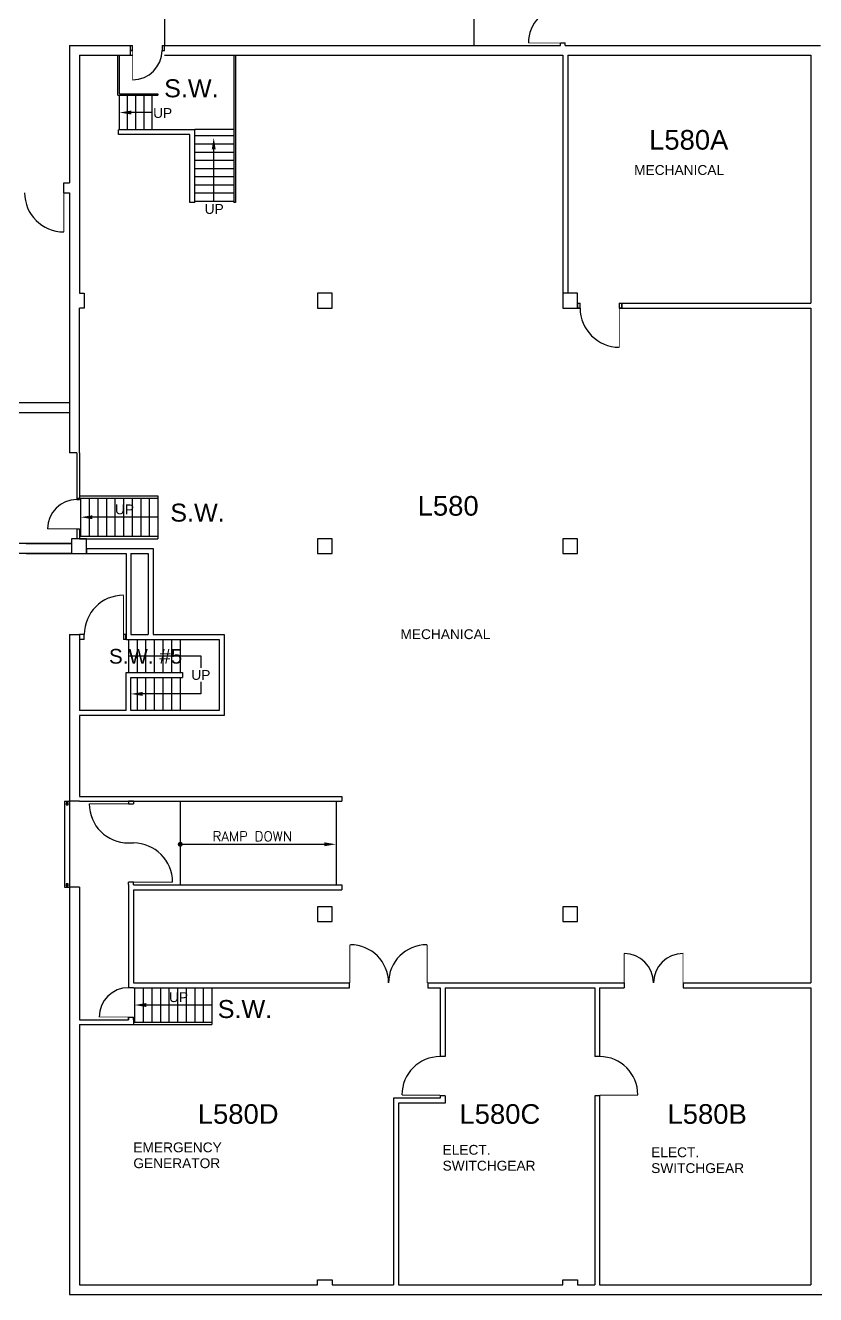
# Model space of a CAD drawing. Header units: inches. Extents: x -3235 to 3296, y 72 to 2924.
# Drawn here: x 214 to 1180, y 146 to 1698 of the extents above; entities that cross this region are included whole.
import ezdxf
from ezdxf.enums import TextEntityAlignment as Align

# ---------------------------------------------------------------- set-up
doc = ezdxf.new("R2010")
doc.units = ezdxf.units.IN
doc.header["$LTSCALE"] = 48
doc.header["$MEASUREMENT"] = 0
doc.layers.get('0').update_dxf_attribs({"linetype": 'CONTINUOUS'})
for name, color, linetype in [('A-ANNO-ROOM', 4, 'CONTINUOUS'), ('A-ANNO-TEXT', 4, 'CONTINUOUS'), ('A-COLS', 5, 'CONTINUOUS'), ('A-DOOR', 2, 'CONTINUOUS'), ('A-FLOR-RAMP', 2, 'CONTINUOUS'), ('A-FLOR-STRS', 2, 'CONTINUOUS'), ('A-WALL-FULL', 6, 'CONTINUOUS')]:
    doc.layers.add(name, color=color, linetype=linetype)
doc.styles.add('11', font='SIMPLEX.SHX', dxfattribs={"width": 0.85, "height": 11})
doc.styles.add('ARIAL', font='arial.ttf')

# ---------------------------------------------------------------- blocks, each defined once
blk = doc.blocks.new('AH')
blk.add_lwpolyline([(0, 0, 0.05, 0, 0), (0.15, 0, 0, 0, 0)], format="xyseb")
blk = doc.blocks.new('COLUM')
at = {"const_width": 0.125}
blk.add_lwpolyline([(-0.0625, 0), (0.0625, 0)], dxfattribs=at)
blk.add_lwpolyline([(-0.0625, -0.0625), (0.0625, -0.0625), (0.0625, 0.0625), (-0.0625, 0.0625), (-0.0625, -0.0625)])

msp = doc.modelspace()

# ---------------------------------------------------------------- linework, layer by layer
at = {"layer": 'A-ANNO-TEXT'}
for p, q in [((369.5, 1591.5), (342.5, 1591.5)), ((444.7, 1482.8), (444.7, 1547.9)), ((376.5, 1096.8), (294.9, 1096.8)), ((340.5, 927.2), (429, 927.2)), ((429, 927.2), (429, 912.5)), ((429, 895.5), (429, 880.8)), ((429, 880.8), (357.9, 880.8)), ((442.5, 500.5), (360.9, 500.5))]:
    msp.add_line(p, q, dxfattribs=at)
at = {"layer": 'A-COLS'}
for points in [[(571.5, 1352.5), (589.5, 1352.5), (589.5, 1370.5), (571.5, 1370.5), (571.5, 1352.5)], [(871.5, 1352.5), (889.5, 1352.5), (889.5, 1370.5), (871.5, 1370.5), (871.5, 1352.5)], [(271, 1052.5), (289, 1052.5), (289, 1070.5), (271, 1070.5), (271, 1052.5)], [(271, 1052.5), (289, 1052.5), (289, 1070.5), (271, 1070.5), (271, 1052.5)], [(571.5, 1052.5), (589.5, 1052.5), (589.5, 1070.5), (571.5, 1070.5), (571.5, 1052.5)], [(871.5, 1052.5), (889.5, 1052.5), (889.5, 1070.5), (871.5, 1070.5), (871.5, 1052.5)], [(571.5, 602.5), (589.5, 602.5), (589.5, 620.5), (571.5, 620.5), (571.5, 602.5)], [(871.5, 602.5), (889.5, 602.5), (889.5, 620.5), (871.5, 620.5), (871.5, 602.5)]]:
    msp.add_lwpolyline(points, dxfattribs=at)
at = {"layer": 'A-DOOR'}
msp.add_line((340.5, 698.6), (346.5, 698.6), dxfattribs=at)
for points, const_width in [([(868.5, 1676.5), (829.5, 1676.5)], 1), ([(345.6, 1667.5), (345.6, 1631.5)], 1), ([(261.5, 1493.5), (261.5, 1445.5)], 1), ([(940.5, 1352.5), (940.5, 1304.5)], 1), ([(277.5, 1082.5), (241.5, 1082.5)], 1), ([(334.4, 953.5), (334.4, 1001.5)], 1), ([(340.5, 746.5), (292.5, 746.5)], 1), ([(346.5, 650.7), (394.5, 650.7)], 1), ([(611.2, 527.5), (611.2, 574.3)], 1.3), ([(705.8, 527.5), (705.8, 574.3)], 1.3), ([(946.5, 527.5), (946.5, 563.5)], 1), ([(1018.4, 527.5), (1018.4, 563.5)], 1), ([(340.5, 485.8), (304.5, 485.8)], 1), ([(721.5, 390.2), (674.7, 390.2)], 1.3), ([(916.5, 390.2), (963.3, 390.2)], 1.3)]:
    msp.add_lwpolyline(points, dxfattribs=dict(at, const_width=const_width))
for centre, radius, start, end in [((874.5, 1676.6), 45, 93.8224, 180.1275), ((345.6, 1667.5), 35.9, 270, 0), ((261.5, 1493.5), 48, 180, 270), ((940.5, 1352.5), 47.9, 180, 270), ((277.5, 1082.5), 36, 90, 180), ((334.4, 953.5), 47.9, 90, 180), ((340.5, 746.5), 47.9, 180, 270), ((346.5, 650.7), 47.9, 0, 90), ((611.8, 527.5), 46.7, 0, 90), ((705.2, 527.5), 46.7, 90, 180), ((946.5, 527.5), 35.9, 0, 90), ((1018.4, 527.5), 35.9, 90, 180), ((340.5, 485.8), 35.9, 90, 180), ((721.5, 390.8), 46.7, 90, 180), ((916.5, 390.8), 46.7, 0, 90)]:
    msp.add_arc(centre, radius, start, end, dxfattribs=at)
at = {"layer": 'A-FLOR-RAMP'}
for p, q in [((384.5, 1769.5), (384.5, 1673.5)), ((762.5, 1769.5), (762.5, 1673.5)), ((403.8, 749.5), (403.8, 647.5)), ((594.3, 749.5), (594.3, 647.5)), ((403.8, 697), (424, 697.1)), ((403.8, 697), (579.9, 697))]:
    msp.add_line(p, q, dxfattribs=at)
at = {"layer": 'A-FLOR-RAMP', "const_width": 3}
msp.add_lwpolyline([(402.3, 697, 1), (405.3, 697, 1)], format="xyb", close=True, dxfattribs=at)
at = {"layer": 'A-FLOR-STRS'}
for p, q in [((329.5, 1570.5), (329.5, 1612.5)), ((339.5, 1570.5), (339.5, 1612.5)), ((349.5, 1570.5), (349.5, 1612.5)), ((359.5, 1570.5), (359.5, 1612.5)), ((369.5, 1570.5), (369.5, 1612.5)), ((469.5, 1570.6), (421.5, 1570.6)), ((469.5, 1562.8), (421.5, 1562.8)), ((469.5, 1552.8), (421.5, 1552.8)), ((469.5, 1542.8), (421.5, 1542.8)), ((469.5, 1532.8), (421.5, 1532.8)), ((469.5, 1522.8), (421.5, 1522.8)), ((469.5, 1512.8), (421.5, 1512.8)), ((469.5, 1502.8), (421.5, 1502.8)), ((469.5, 1492.8), (421.5, 1492.8)), ((469.5, 1482.8), (421.5, 1482.8)), ((282, 1120), (282, 1073.5)), ((292.5, 1120), (292.5, 1073.5)), ((303, 1120), (303, 1073.5)), ((313.5, 1120), (313.5, 1073.5)), ((324, 1120), (324, 1073.5)), ((334.5, 1120), (334.5, 1073.5)), ((345, 1120), (345, 1073.5)), ((355.5, 1120), (355.5, 1073.5)), ((366, 1120), (366, 1073.5)), ((376.5, 1120), (376.5, 1073.5)), ((340.5, 947.5), (340.5, 907)), ((351, 947.5), (351, 907)), ((361.5, 947.5), (361.5, 907)), ((372, 947.5), (372, 907)), ((382.5, 947.5), (382.5, 907)), ((393, 947.5), (393, 907)), ((403.5, 947.5), (403.5, 907)), ((351, 901), (351, 860.5)), ((361.5, 901), (361.5, 860.5)), ((372, 901), (372, 860.5)), ((382.5, 901), (382.5, 860.5)), ((393, 901), (393, 860.5)), ((403.5, 901), (403.5, 860.5)), ((348, 521.5), (348, 479.5)), ((358.5, 521.5), (358.5, 479.5)), ((369, 521.5), (369, 479.5)), ((379.5, 521.5), (379.5, 479.5)), ((390, 521.5), (390, 479.5)), ((400.5, 521.5), (400.5, 479.5)), ((411, 521.5), (411, 479.5)), ((421.5, 521.5), (421.5, 479.5)), ((432, 521.5), (432, 479.5)), ((442.5, 521.5), (442.5, 479.5))]:
    msp.add_line(p, q, dxfattribs=at)
at = {"layer": 'A-WALL-FULL'}
for p, q in [((868.5, 1676.5), (874.5, 1676.5)), ((868.5, 1673.5), (868.5, 1676.5)), ((874.5, 1673.5), (874.5, 1676.5)), ((268.5, 1673.5), (345.6, 1673.5)), ((268.5, 1673.5), (268.5, 1661.5)), ((268.5, 1673.5), (268.5, 1505.5)), ((268.5, 1673.5), (268.5, 1661.5)), ((268.5, 1673.5), (280.5, 1673.5)), ((268.5, 1661.5), (268.5, 1505.5)), ((280.5, 1661.5), (345.6, 1661.5)), ((280.5, 1661.5), (280.5, 1370.5)), ((280.5, 1661.5), (280.5, 1370.5)), ((327.5, 1612.5), (327.5, 1661.5)), ((329.5, 1614.5), (329.5, 1661.5)), ((342.6, 1673.5), (342.6, 1661.5)), ((342.6, 1673.5), (345.6, 1673.5)), ((342.6, 1673.5), (342.6, 1667.5)), ((342.6, 1667.5), (345.6, 1667.5)), ((345.6, 1667.5), (342.6, 1667.5)), ((345.6, 1667.5), (342.6, 1667.5)), ((345.6, 1667.5), (345.6, 1673.5)), ((381.5, 1673.5), (381.5, 1667.5)), ((381.5, 1673.5), (384.5, 1673.5)), ((381.5, 1667.5), (384.5, 1667.5)), ((381.6, 1667.5), (384.6, 1667.5)), ((384.5, 1667.5), (384.5, 1673.5)), ((384.6, 1673.5), (868.5, 1673.5)), ((384.6, 1661.5), (871.5, 1661.5)), ((469.5, 1661.5), (469.5, 1481.5)), ((471.5, 1661.5), (471.5, 1481.5)), ((871.5, 1661.5), (871.5, 1370.5)), ((874.5, 1673.5), (1186.5, 1673.5)), ((877.5, 1661.5), (877.5, 1370.5)), ((877.5, 1661.5), (1174.5, 1661.5)), ((1174.5, 1661.5), (1174.5, 1358.5)), ((329.5, 1614.5), (376.5, 1614.5)), ((376.5, 1614.5), (376.5, 1612.5)), ((327.5, 1612.5), (376.5, 1612.5)), ((421.5, 1570.5), (328.5, 1570.5)), ((328.5, 1564.5), (328.5, 1570.5)), ((421.5, 1481.5), (421.5, 1570.5)), ((415.5, 1564.5), (328.5, 1564.5)), ((415.5, 1481.5), (415.5, 1564.5)), ((261.5, 1493.5), (261.5, 1505.5)), ((261.5, 1505.5), (268.5, 1505.5)), ((261.5, 1493.5), (261.5, 1505.5)), ((261.5, 1505.5), (268.5, 1505.5)), ((261.5, 1493.5), (268.5, 1493.5)), ((261.5, 1493.5), (268.5, 1493.5)), ((268.5, 1493.5), (268.5, 1175.5)), ((421.5, 1481.5), (415.5, 1481.5)), ((471.5, 1481.5), (469.5, 1481.5)), ((877.5, 1370.5), (871.5, 1370.5)), ((280.5, 1175.5), (280.5, 1352.5)), ((280.5, 1175.5), (280.5, 1352.5)), ((892.5, 1352.5), (889.5, 1352.5)), ((889.6, 1358.5), (892.6, 1358.5)), ((889.6, 1358.5), (889.6, 1352.5)), ((889.6, 1352.5), (892.6, 1352.5)), ((892.6, 1352.5), (892.6, 1358.5)), ((940.5, 1358.5), (940.5, 1352.5)), ((940.5, 1358.5), (943.5, 1358.5)), ((943.5, 1352.5), (940.5, 1352.5)), ((940.5, 1352.5), (943.5, 1352.5)), ((943.5, 1352.5), (943.5, 1358.5)), ((943.5, 1358.5), (1174.5, 1358.5)), ((943.5, 1358.5), (943.5, 1352.5)), ((943.5, 1352.5), (1174.5, 1352.5)), ((1174.5, 1352.5), (1174.5, 527.5)), ((268.5, 1236.5), (78.5, 1236.5)), ((268.5, 1224.5), (78.5, 1224.5)), ((277.5, 1175.5), (268.5, 1175.5)), ((277.5, 1175.5), (277.5, 1120)), ((277.5, 1175.5), (277.5, 1118.5)), ((280.5, 1175.5), (280.5, 1120)), ((280.5, 1175.5), (280.5, 1123)), ((280.5, 1175.5), (280.5, 1120)), ((280.5, 1175.5), (280.5, 1118.5)), ((277.5, 1120), (376.5, 1120)), ((277.5, 1118.5), (280.5, 1118.5)), ((280.5, 1123), (376.5, 1123)), ((376.5, 1123), (376.5, 1120)), ((277.5, 1082.5), (280.5, 1082.5)), ((277.5, 1082.5), (277.5, 1070.5)), ((280.5, 1082.5), (280.5, 1070.5)), ((280.5, 1073.5), (376.5, 1073.5)), ((280.5, 1073.5), (280.5, 1070.5)), ((376.5, 1073.5), (376.5, 1070.5)), ((271, 1064.5), (78.5, 1064.5)), ((215.5, 1064.5), (271, 1064.5)), ((271, 1064.5), (271, 1052.5)), ((271, 1064.5), (271, 1052.5)), ((280.5, 1070.5), (376.5, 1070.5)), ((289, 1058.5), (343.5, 1058.5)), ((289, 1058.5), (289, 1052.5)), ((343.5, 1058.5), (370.5, 1058.5)), ((370.5, 1058.5), (370.5, 953.5)), ((271, 1052.5), (78.5, 1052.5)), ((215.5, 1052.5), (271, 1052.5)), ((289, 1052.5), (337.5, 1052.5)), ((337.5, 1052.5), (337.5, 947.5)), ((343.5, 1052.5), (343.5, 953.5)), ((343.5, 1052.5), (364.5, 1052.5)), ((364.5, 1052.5), (364.5, 953.5)), ((268.5, 953.5), (268.5, 749.5)), ((268.5, 953.5), (280.5, 953.5)), ((280.5, 953.5), (280.5, 860.5)), ((286.5, 953.5), (280.5, 953.5)), ((280.5, 953.5), (280.5, 947.5)), ((286.5, 947.5), (280.5, 947.5)), ((286.5, 947.5), (286.5, 953.5)), ((334.4, 953.5), (334.4, 947.5)), ((337.4, 953.5), (334.4, 953.5)), ((337.4, 947.5), (334.4, 947.5)), ((337.4, 947.5), (337.4, 953.5)), ((337.5, 947.5), (451.5, 947.5)), ((343.5, 953.5), (364.5, 953.5)), ((370.5, 953.5), (457.5, 953.5)), ((451.5, 947.5), (451.5, 860.5)), ((457.5, 953.5), (457.5, 854.5)), ((337.5, 860.5), (337.5, 907)), ((337.5, 907), (406.5, 907)), ((343.5, 860.5), (343.5, 901)), ((343.5, 901), (406.5, 901)), ((406.5, 907), (406.5, 901)), ((337.5, 860.5), (280.5, 860.5)), ((457.5, 854.5), (280.5, 854.5)), ((280.5, 854.5), (280.5, 755.5)), ((451.5, 860.5), (343.5, 860.5)), ((262.5, 749.5), (262.5, 644.5)), ((262.5, 749.5), (268.5, 749.5)), ((280.5, 749.5), (268.5, 749.5)), ((268.5, 749.5), (268.5, 644.5)), ((280.5, 755.5), (601.5, 755.5)), ((280.5, 749.5), (601.5, 749.5)), ((346.5, 749.5), (340.5, 749.5)), ((340.5, 749.5), (340.5, 746.5)), ((340.5, 746.5), (346.5, 746.5)), ((346.5, 749.5), (346.5, 746.5)), ((601.5, 755.5), (601.5, 749.5)), ((262.5, 644.5), (268.5, 644.5)), ((268.5, 644.5), (268.5, 146.5)), ((280.5, 644.5), (268.5, 644.5)), ((280.5, 644.5), (280.5, 482.5)), ((340.5, 647.7), (340.5, 650.7)), ((346.5, 650.7), (340.5, 650.7)), ((340.5, 647.7), (340.5, 521.5)), ((346.5, 647.5), (346.5, 650.7)), ((346.5, 647.5), (601.5, 647.5)), ((346.5, 641.5), (346.5, 527.5)), ((346.5, 641.5), (601.5, 641.5)), ((601.5, 647.5), (601.5, 641.5)), ((346.5, 521.5), (340.5, 521.5)), ((346.5, 527.5), (610.5, 527.5)), ((346.5, 521.5), (610.5, 521.5)), ((610.5, 521.5), (610.5, 527.5)), ((706.5, 527.5), (946.5, 527.5)), ((706.5, 527.5), (706.5, 521.5)), ((706.5, 521.5), (721.5, 521.5)), ((721.5, 521.5), (721.5, 437.5)), ((727.5, 521.5), (727.5, 437.5)), ((727.5, 521.5), (910.5, 521.5)), ((910.5, 521.5), (910.5, 437.5)), ((916.5, 521.5), (916.5, 437.5)), ((916.5, 521.5), (946.5, 521.5)), ((946.5, 527.5), (946.5, 521.5)), ((1018.5, 527.5), (1174.5, 527.5)), ((1018.5, 527.5), (1018.5, 521.5)), ((1018.5, 521.5), (1174.5, 521.5)), ((1174.5, 521.5), (1174.5, 158.5)), ((280.5, 482.5), (340.5, 482.5)), ((340.5, 482.8), (340.5, 485.8)), ((340.5, 485.8), (346.5, 485.8)), ((340.5, 485.8), (340.5, 482.5)), ((346.5, 482.5), (346.5, 485.8)), ((346.5, 482.5), (346.5, 476.5)), ((280.5, 476.5), (280.5, 158.5)), ((280.5, 476.5), (346.5, 476.5)), ((346.5, 479.5), (442.5, 479.5)), ((346.5, 476.5), (442.5, 476.5)), ((442.5, 479.5), (442.5, 476.5)), ((727.5, 437.5), (721.5, 437.5)), ((916.5, 437.5), (910.5, 437.5)), ((721.5, 389.5), (721.5, 386.5)), ((727.5, 389.5), (721.5, 389.5)), ((727.5, 389.5), (727.5, 380.5)), ((910.5, 389.5), (910.5, 158.5)), ((916.5, 389.5), (910.5, 389.5)), ((916.5, 389.5), (916.5, 158.5)), ((721.5, 386.5), (664.5, 386.5)), ((664.5, 386.5), (664.5, 158.5)), ((727.5, 380.5), (670.5, 380.5)), ((670.5, 380.5), (670.5, 158.5)), ((280.5, 158.5), (571.5, 158.5)), ((589.5, 158.5), (664.5, 158.5)), ((670.5, 158.5), (871.5, 158.5)), ((889.5, 158.5), (910.5, 158.5)), ((916.5, 158.5), (1174.5, 158.5)), ((268.5, 146.5), (1477.5, 146.5))]:
    msp.add_line(p, q, dxfattribs=at)
for points in [[(280.5, 1370.5), (286.5, 1370.5), (286.5, 1352.5), (280.5, 1352.5)], [(280.5, 1370.5), (286.5, 1370.5), (286.5, 1352.5), (280.5, 1352.5)], [(571.5, 158.5), (571.5, 164.5), (589.5, 164.5), (589.5, 158.5)], [(871.5, 158.5), (871.5, 164.5), (889.5, 164.5), (889.5, 158.5)]]:
    msp.add_lwpolyline(points, dxfattribs=at)

# ---------------------------------------------------------------- block references
at = {"layer": 'A-ANNO-TEXT', "xscale": 96, "yscale": 96, "zscale": 96}
for p, rotation in [((343.9, 1591.5), 179.9999999999997), ((444.7, 1546.4), 90), ((296.4, 1096.8), 179.9999999999997), ((357.9, 880.8), 179.9999999999997), ((362.4, 500.5), 179.9999999999997)]:
    msp.add_blockref('AH', p, dxfattribs=dict(at, rotation=rotation))
at = {"layer": 'A-FLOR-RAMP', "xscale": 96, "yscale": 96, "zscale": 96}
msp.add_blockref('AH', (579.9, 697), dxfattribs=at)
at = {"layer": 'A-WALL-FULL', "xscale": 18, "yscale": 18, "zscale": 18}
for p in [(265.5, 746.5), (265.5, 647.5)]:
    msp.add_blockref('COLUM', p, dxfattribs=at)

# ---------------------------------------------------------------- texts
at = {"layer": 'A-ANNO-ROOM', "style": 'ARIAL'}
for s, height, p in [('L580A', 24, (1025.4, 1546.1)), ('L580', 24, (731.3, 1098.7)), ('S.W. #5', 18, (361.4, 917.8)), ('L580D', 24, (474.6, 355.3)), ('L580C', 24, (794.5, 355.3)), ('L580B', 24, (1047.9, 355.3))]:
    msp.add_text(s, height=height, dxfattribs=at).set_placement(p, align=Align.CENTER)
at = {"layer": 'A-ANNO-TEXT', "style": 'ARIAL'}
for p in [(417.4, 1610.1), (424.9, 1091.4), (482.9, 484.6)]:
    msp.add_text('S.W.', height=22, dxfattribs=at).set_placement(p, align=Align.CENTER)
for p in [(382.3, 1581.3), (445.3, 1464), (335.7, 1096.8), (401.7, 500.5)]:
    msp.add_text('UP', height=12, dxfattribs=at).set_placement(p, align=Align.BOTTOM_CENTER)
for s, p in [('MECHANICAL', (958.7, 1515.2)), ('MECHANICAL', (673, 947.8)), ('EMERGENCY', (346.5, 320.5)), ('ELECT.', (724.5, 317.5)), ('ELECT.', (979.5, 314.5)), ('GENERATOR', (346.5, 301.1)), ('SWITCHGEAR', (724.5, 298.1)), ('SWITCHGEAR', (979.5, 295.1))]:
    msp.add_text(s, height=12, dxfattribs=at).set_placement(p)
msp.add_text('UP', height=12, dxfattribs=at).set_placement((429, 904), align=Align.MIDDLE_CENTER)
at = {"layer": 'A-FLOR-RAMP', "style": '11'}
msp.add_text('RAMP DOWN', height=12, dxfattribs=at).set_placement((491.9, 697), align=Align.BOTTOM_CENTER)

doc.saveas('drawing.dxf')
